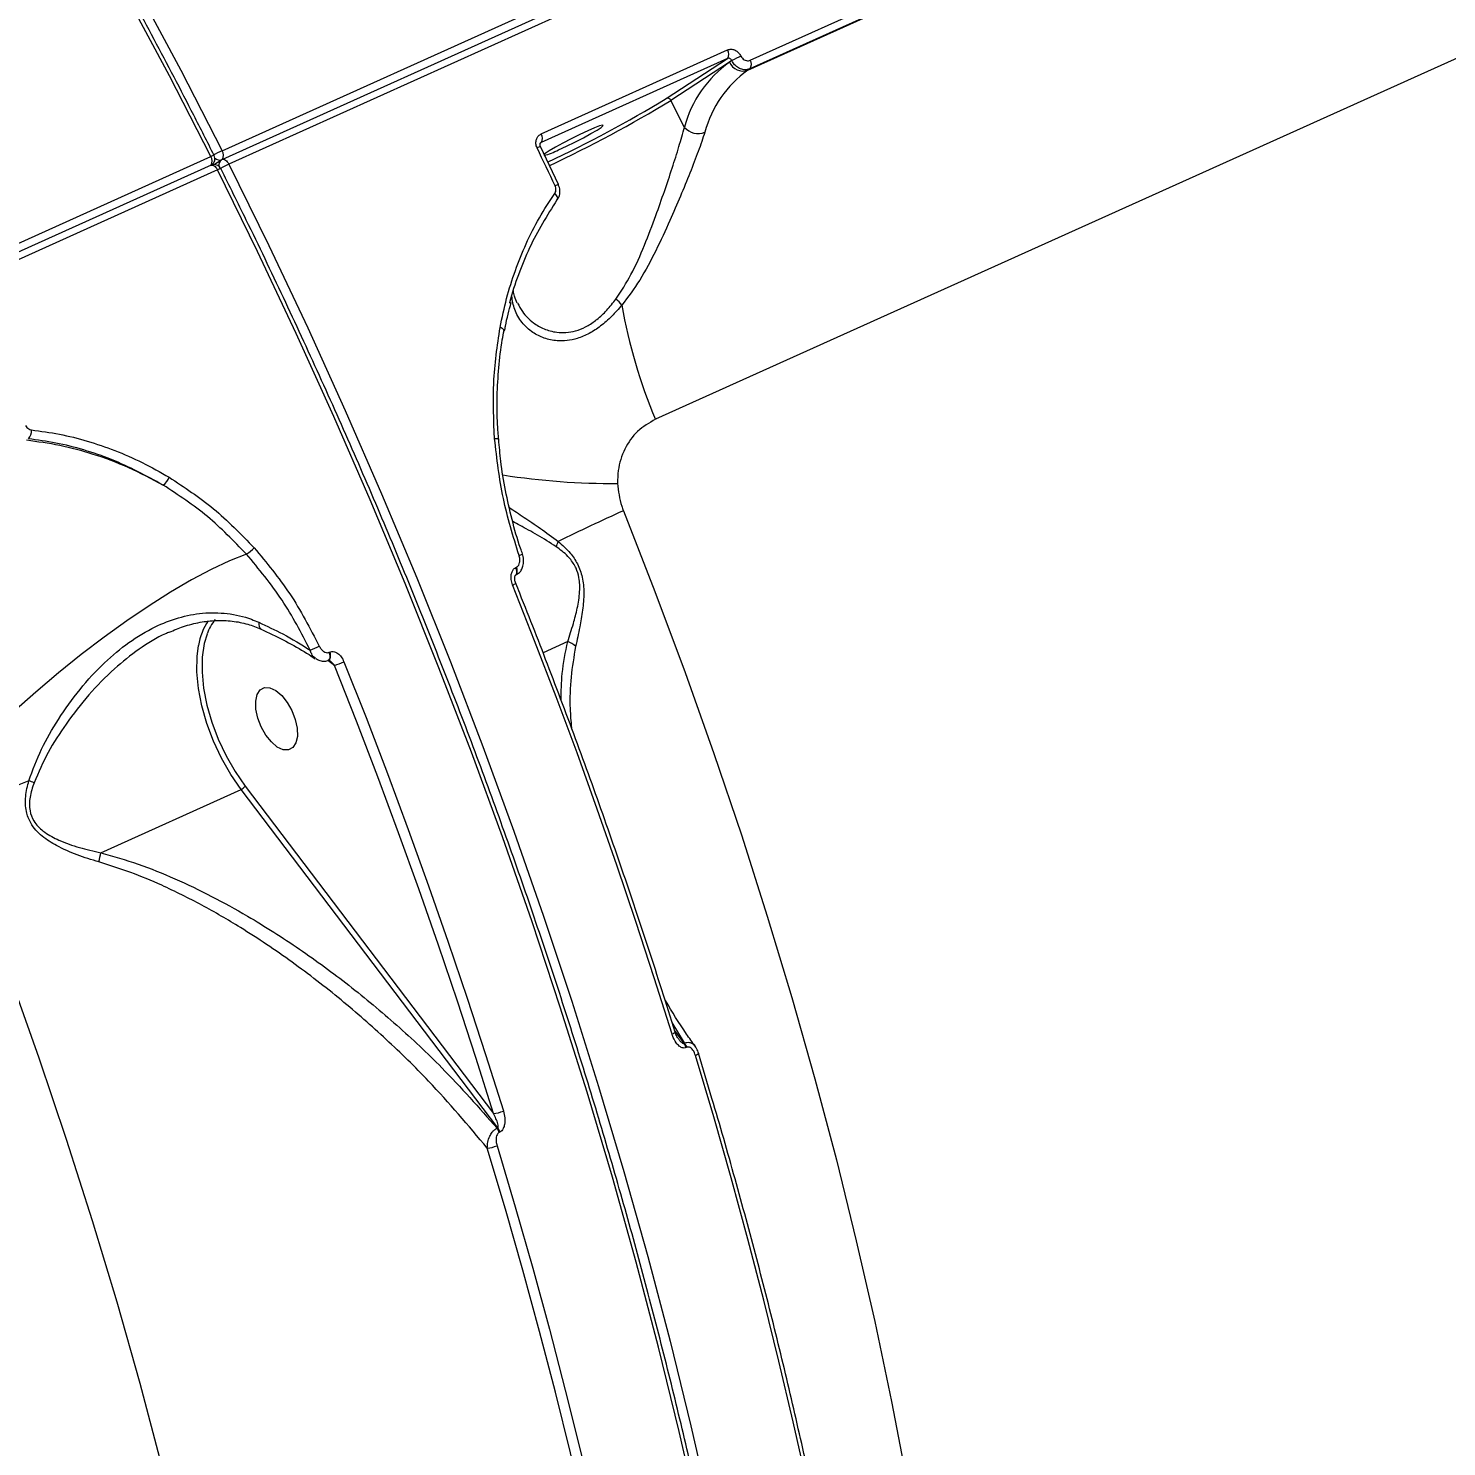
# Model space of a CAD drawing. Header units: millimetres. Extents: x -8422 to 28150, y -6982 to 5510.
# Drawn here: x 21524.1 to 21714.2, y 1219.5 to 1409.6 of the extents above; entities that cross this region are included whole.
import ezdxf

# ---------------------------------------------------------------- set-up
doc = ezdxf.new("R2010")
doc.units = ezdxf.units.MM
for name, color, linetype in [('DIKOM_ОБЪЕКТ', 7, 'Continuous'), ('DIKOM_РАЗМЕР_ЗОНА', 7, 'Continuous'), ('DIKOM_РАЗМЕР_ОБЪЕКТА', 7, 'Continuous')]:
    doc.layers.add(name, color=color, linetype=linetype)
doc.styles.add('style1', font='arial.ttf', dxfattribs={"width": 0.8})
doc.dimstyles.new('1-50', dxfattribs={"dimtxt": 300, "dimasz": 200, "dimexe": 100, "dimexo": 0, "dimgap": 100, "dimtad": 1, "dimdec": 0, "dimtxsty": 'style1', "dimcen": 0, "dimclrd": 7, "dimclre": 7, "dimadec": 1, "dimazin": 2, "dimtfac": 1, "dimtdec": 0, "dimtmove": 1, "dimatfit": 3, "dimfxl": 0, "dimlwd": 25, "dimlwe": 18, "dimarcsym": 0})

# ---------------------------------------------------------------- blocks, each defined once
blk = doc.blocks.new('*D15')
at = {"layer": 'Defpoints', "color": 0, "transparency": 16777216}
for p in [(19380.28, 3651.45), (27070.13, 3651.45), (15204.41, -3115.19)]:
    blk.add_point(p, dxfattribs=at)
at = {"layer": 'DIKOM_РАЗМЕР_ОБЪЕКТА', "color": 7, "lineweight": 18, "transparency": 16777216}
for p, q in [((19380.28, 3651.45), (27170.13, 3651.45)), ((15204.41, -3115.19), (27170.13, -3115.19))]:
    blk.add_line(p, q, dxfattribs=at)
at = {"layer": 'DIKOM_РАЗМЕР_ОБЪЕКТА', "color": 7, "lineweight": 25, "transparency": 16777216}
blk.add_line((27070.13, -2915.19), (27070.13, 3451.45), dxfattribs=at)
at = {"layer": 'DIKOM_РАЗМЕР_ОБЪЕКТА', "color": 7, "transparency": 16777216}
for points in [[(27036.8, 3451.45), (27103.47, 3451.45), (27070.13, 3651.45)], [(27036.8, -2915.19), (27103.47, -2915.19), (27070.13, -3115.19)]]:
    blk.add_solid(points, dxfattribs=at)
at = {"layer": 'DIKOM_РАЗМЕР_ОБЪЕКТА', "color": 0, "transparency": 16777216, "insert": (26816.96, -135.25), "char_height": 300, "attachment_point": 5, "rotation": 90, "style": 'style1'}
blk.add_mtext('6750', dxfattribs=at)
blk = doc.blocks.new('*D16')
at = {"layer": 'Defpoints', "color": 0, "transparency": 16777216}
for p in [(12490, 1387.95), (23986.61, 1004.03), (12490, -5796.5)]:
    blk.add_point(p, dxfattribs=at)
at = {"layer": 'DIKOM_РАЗМЕР_ОБЪЕКТА', "color": 7, "lineweight": 18, "transparency": 16777216}
for p, q in [((12490, 1387.95), (12490, -5896.5)), ((23986.61, 1004.03), (23986.61, -5896.5))]:
    blk.add_line(p, q, dxfattribs=at)
at = {"layer": 'DIKOM_РАЗМЕР_ОБЪЕКТА', "color": 7, "lineweight": 25, "transparency": 16777216}
blk.add_line((23786.61, -5796.5), (12690, -5796.5), dxfattribs=at)
at = {"layer": 'DIKOM_РАЗМЕР_ОБЪЕКТА', "color": 7, "transparency": 16777216}
for points in [[(12690, -5763.17), (12690, -5829.83), (12490, -5796.5)], [(23786.61, -5763.17), (23786.61, -5829.83), (23986.61, -5796.5)]]:
    blk.add_solid(points, dxfattribs=at)
at = {"layer": 'DIKOM_РАЗМЕР_ОБЪЕКТА', "color": 0, "transparency": 16777216, "insert": (18238.3, -5543.33), "char_height": 300, "attachment_point": 5, "style": 'style1'}
blk.add_mtext('11500', dxfattribs=at)
blk = doc.blocks.new('*D14')
at = {"layer": 'Defpoints', "color": 0, "transparency": 16777216}
for p in [(20684.73, 5148.63), (28049.7, 5148.63), (14575.76, -5055.5)]:
    blk.add_point(p, dxfattribs=at)
at = {"layer": 'DIKOM_РАЗМЕР_ЗОНА', "color": 7, "lineweight": 18, "transparency": 16777216}
for p, q in [((20684.73, 5148.63), (28149.7, 5148.63)), ((14575.76, -5055.5), (28149.7, -5055.5))]:
    blk.add_line(p, q, dxfattribs=at)
at = {"layer": 'DIKOM_РАЗМЕР_ЗОНА', "color": 7, "lineweight": 25, "transparency": 16777216}
blk.add_line((28049.7, -4855.5), (28049.7, 4948.63), dxfattribs=at)
at = {"layer": 'DIKOM_РАЗМЕР_ЗОНА', "color": 7, "transparency": 16777216}
for points in [[(28016.36, 4948.63), (28083.03, 4948.63), (28049.7, 5148.63)], [(28016.36, -4855.5), (28083.03, -4855.5), (28049.7, -5055.5)]]:
    blk.add_solid(points, dxfattribs=at)
at = {"layer": 'DIKOM_РАЗМЕР_ЗОНА', "color": 0, "transparency": 16777216, "insert": (27796.52, -63.59), "char_height": 300, "attachment_point": 5, "rotation": 90, "style": 'style1'}
blk.add_mtext('10200', dxfattribs=at)
blk = doc.blocks.new('*D13')
at = {"layer": 'Defpoints', "color": 0, "transparency": 16777216}
for p in [(10490, 1785.06), (25983.09, 460.53), (10490, -6882.5)]:
    blk.add_point(p, dxfattribs=at)
at = {"layer": 'DIKOM_РАЗМЕР_ЗОНА', "color": 7, "lineweight": 18, "transparency": 16777216}
for p, q in [((10490, 1785.06), (10490, -6982.5)), ((25983.09, 460.53), (25983.09, -6982.5))]:
    blk.add_line(p, q, dxfattribs=at)
at = {"layer": 'DIKOM_РАЗМЕР_ЗОНА', "color": 7, "lineweight": 25, "transparency": 16777216}
blk.add_line((25783.09, -6882.5), (10690, -6882.5), dxfattribs=at)
at = {"layer": 'DIKOM_РАЗМЕР_ЗОНА', "color": 7, "transparency": 16777216}
for points in [[(10690, -6849.17), (10690, -6915.83), (10490, -6882.5)], [(25783.09, -6849.17), (25783.09, -6915.83), (25983.09, -6882.5)]]:
    blk.add_solid(points, dxfattribs=at)
at = {"layer": 'DIKOM_РАЗМЕР_ЗОНА', "color": 0, "transparency": 16777216, "insert": (18236.55, -6629.33), "char_height": 300, "attachment_point": 5, "style": 'style1'}
blk.add_mtext('15500', dxfattribs=at)

msp = doc.modelspace()

# ---------------------------------------------------------------- linework, layer by layer
at = {"layer": 'DIKOM_ОБЪЕКТ', "color": 7, "linetype": 'Continuous', "lineweight": 15}
for p, q in [((21550.11, 1393.24), (21927.9, 1563.5)), ((21927.95, 1562.35), (21550.16, 1392.08)), ((21928.8, 1561.72), (21551.01, 1391.45)), ((21881.38, 1480.37), (21608.18, 1357.24)), ((21620.87, 1405.37), (21685.66, 1434.57)), ((21620.57, 1404.04), (21685.36, 1433.24)), ((21685.65, 1433.43), (21620.86, 1404.23)), ((21592.86, 1395.49), (21617.84, 1406.75)), ((21617.83, 1405.61), (21592.86, 1394.35)), ((21609.65, 1400.26), (21617.83, 1405.61)), ((21618.12, 1405.12), (21610.26, 1399.99)), ((21618.42, 1405.32), (21618.12, 1405.12)), ((21620.86, 1404.23), (21620.57, 1404.04)), ((21612.08, 1396.38), (21610.26, 1399.99)), ((21595.19, 1388.71), (21592.79, 1393.79)), ((21592.86, 1394.35), (21592.8, 1394.32)), ((21592.86, 1394.35), (21592.81, 1394.32)), ((21170.8, 1222.19), (21548.59, 1392.46)), ((21550.02, 1392), (21549.08, 1391.39)), ((21548.64, 1391.3), (21170.84, 1221.03)), ((21549.48, 1390.67), (21171.69, 1220.41)), ((21548.7, 1391.34), (21548.66, 1391.31)), ((21548.67, 1391.31), (21548.7, 1391.34)), ((21590.36, 1339.18), (21590.36, 1339.18)), ((21589.49, 1337.38), (21589.56, 1337.41)), ((21589.42, 1336.33), (21589.47, 1336.35)), ((21555.33, 1329.13), (21555.35, 1329.13)), ((21596.43, 1327.44), (21593.13, 1325.95)), ((21564.47, 1326.01), (21564.54, 1326.04)), ((21565.16, 1324.26), (21564.3, 1324.93)), ((21553.18, 1308.08), (21586.47, 1264.17)), ((21533.84, 1299.14), (21552.66, 1307.63)), ((21587.05, 1262.26), (21552.66, 1307.63)), ((21612.1, 1273.64), (21610.43, 1276.36)), ((21610.79, 1275.2), (21612.01, 1273.59)), ((21612.01, 1273.59), (21612.1, 1273.64)), ((21612.4, 1273.06), (21612.3, 1273.02)), ((21586.96, 1262.22), (21587.05, 1262.26)), ((21587.35, 1261.68), (21587.25, 1261.64))]:
    msp.add_line(p, q, dxfattribs=at)
at = {"layer": 'DIKOM_ОБЪЕКТ', "color": 7, "linetype": 'Continuous', "lineweight": 15, "flags": 128}
for points in [[(21538.88, 1414.74), (21544.57, 1404.05), (21550.11, 1393.24)], [(21548.59, 1392.46), (21543.04, 1403.27), (21537.35, 1413.97)], [(21595.2, 1393.35), (21596.27, 1393.85), (21597.41, 1394.41), (21598.53, 1394.99), (21599.54, 1395.54), (21600.36, 1396.02), (21600.92, 1396.38), (21601.17, 1396.61), (21601.1, 1396.67), (21600.71, 1396.57), (21600.04, 1396.31), (21599.13, 1395.92), (21598.06, 1395.42), (21596.91, 1394.86), (21595.79, 1394.28), (21594.78, 1393.73), (21593.96, 1393.25), (21593.4, 1392.89), (21593.2, 1392.72)], [(21594.74, 1388.52), (21594.45, 1389.16), (21594.15, 1389.8), (21593.85, 1390.43), (21593.55, 1391.07), (21593.24, 1391.7), (21592.94, 1392.34), (21592.64, 1392.98), (21592.34, 1393.61)], [(21550.16, 1392.08), (21550.22, 1392.1), (21550.32, 1392.1), (21550.44, 1392.07), (21550.56, 1392), (21550.69, 1391.9), (21550.8, 1391.77), (21550.91, 1391.62), (21551.01, 1391.45)], [(21548.64, 1391.3), (21548.69, 1391.32), (21548.8, 1391.32), (21548.92, 1391.29), (21549.04, 1391.22), (21549.16, 1391.12), (21549.28, 1390.99), (21549.39, 1390.84), (21549.48, 1390.67)], [(21613.97, 1210.25), (21611.39, 1221.54), (21608.61, 1232.88), (21605.62, 1244.24), (21602.42, 1255.64), (21599.03, 1267.04), (21595.44, 1278.45), (21591.66, 1289.86), (21587.69, 1301.25), (21583.53, 1312.61), (21579.18, 1323.94), (21574.66, 1335.23), (21569.96, 1346.46), (21565.09, 1357.63), (21560.05, 1368.73), (21554.85, 1379.75), (21549.48, 1390.67)], [(21551.01, 1391.45), (21556.37, 1380.52), (21561.58, 1369.51), (21566.62, 1358.41), (21571.49, 1347.24), (21576.19, 1336.01), (21580.71, 1324.72), (21585.06, 1313.39), (21589.22, 1302.03), (21593.19, 1290.64), (21596.98, 1279.23), (21600.57, 1267.82), (21603.96, 1256.42), (21607.16, 1245.02), (21610.15, 1233.66), (21612.94, 1222.32), (21615.52, 1211.03)], [(21595.06, 1386.71), (21595.09, 1386.79), (21595.1, 1386.89), (21595.07, 1387.01), (21595.02, 1387.13), (21594.94, 1387.26), (21594.83, 1387.39), (21594.7, 1387.52)], [(21594.99, 1386.65), (21595.06, 1386.71), (21595.06, 1386.71)], [(21587.88, 1369.16), (21587.88, 1369.16), (21587.88, 1369.22), (21587.84, 1369.29), (21587.76, 1369.36), (21587.66, 1369.43), (21587.53, 1369.49), (21587.37, 1369.55)], [(21587.16, 1354.53), (21587.15, 1354.56), (21587.11, 1354.58), (21587.03, 1354.61), (21586.93, 1354.62), (21586.8, 1354.63), (21586.64, 1354.64)], [(21603.9, 1344.97), (21608.13, 1334.15), (21612.18, 1323.3), (21616.04, 1312.42), (21619.72, 1301.53), (21623.19, 1290.62), (21626.48, 1279.72), (21629.56, 1268.82), (21632.44, 1257.95), (21635.11, 1247.12), (21637.58, 1236.32), (21639.83, 1225.58), (21641.88, 1214.9)], [(21553.36, 1339.18), (21551.09, 1338.27), (21548.63, 1337.1), (21545.99, 1335.7), (21543.21, 1334.08), (21540.32, 1332.25), (21537.34, 1330.23), (21534.3, 1328.04), (21531.24, 1325.7), (21528.17, 1323.24), (21525.14, 1320.68), (21522.17, 1318.04), (21519.29, 1315.35), (21516.54, 1312.65), (21513.93, 1309.94), (21511.49, 1307.27)], [(21589.39, 1336.32), (21589.43, 1336.34), (21589.53, 1336.45), (21589.6, 1336.63), (21589.61, 1336.85), (21589.57, 1337.11), (21589.49, 1337.38)], [(21589.47, 1336.35), (21589.5, 1336.37), (21589.61, 1336.49), (21589.67, 1336.66), (21589.68, 1336.89), (21589.64, 1337.14), (21589.56, 1337.41)], [(21610.42, 1274.8), (21608.04, 1282.35), (21605.57, 1289.9), (21603.02, 1297.45), (21600.39, 1304.99), (21597.68, 1312.52), (21594.88, 1320.04), (21592, 1327.54), (21589.05, 1335.03)], [(21555.03, 1330.03), (21555.03, 1329.73), (21555.08, 1329.47), (21555.17, 1329.28), (21555.29, 1329.15), (21555.33, 1329.13)], [(21548.09, 1328.46), (21547.72, 1327.18), (21547.45, 1325.36), (21547.42, 1323.35), (21547.63, 1321.19), (21548.07, 1318.94), (21548.73, 1316.64), (21549.59, 1314.35), (21550.64, 1312.13), (21551.84, 1310.02), (21553.18, 1308.08)], [(21552.66, 1307.63), (21551.28, 1309.62), (21550.03, 1311.8), (21548.95, 1314.09), (21548.06, 1316.45), (21547.38, 1318.82), (21546.93, 1321.14), (21546.72, 1323.37), (21546.75, 1325.45), (21546.94, 1326.93)], [(21564.37, 1324.95), (21564.41, 1324.97), (21564.51, 1325.09), (21564.58, 1325.26), (21564.59, 1325.49), (21564.55, 1325.74), (21564.47, 1326.01)], [(21564.45, 1324.99), (21564.48, 1325.01), (21564.59, 1325.12), (21564.65, 1325.3), (21564.66, 1325.52), (21564.62, 1325.78), (21564.54, 1326.04)], [(21586.47, 1264.17), (21584.1, 1271.71), (21581.64, 1279.24), (21579.1, 1286.77), (21576.47, 1294.3), (21573.76, 1301.81), (21570.97, 1309.31), (21568.11, 1316.79), (21565.16, 1324.26)], [(21566.44, 1324.75), (21569.4, 1317.26), (21572.27, 1309.76), (21575.07, 1302.24), (21577.78, 1294.71), (21580.41, 1287.17), (21582.96, 1279.63), (21585.43, 1272.07), (21587.81, 1264.52)], [(21556.71, 1313.99), (21555.97, 1314.91), (21555.35, 1316.01), (21554.89, 1317.2), (21554.64, 1318.39), (21554.61, 1319.46), (21554.81, 1320.35), (21555.22, 1320.97), (21555.8, 1321.28), (21556.52, 1321.26), (21557.31, 1320.89), (21558.1, 1320.22), (21558.84, 1319.29), (21559.47, 1318.19), (21559.92, 1317), (21560.18, 1315.82), (21560.2, 1314.74), (21560.01, 1313.85), (21559.6, 1313.23), (21559.01, 1312.92), (21558.3, 1312.95), (21557.51, 1313.31), (21556.71, 1313.99)], [(21560, 1082.36), (21559.93, 1092.04), (21559.64, 1101.87), (21559.12, 1111.84), (21558.39, 1121.94), (21557.43, 1132.16), (21556.26, 1142.49), (21554.86, 1152.92), (21553.25, 1163.45), (21551.42, 1174.06), (21549.38, 1184.74), (21547.12, 1195.48), (21544.66, 1206.27), (21541.99, 1217.11), (21539.11, 1227.98), (21536.03, 1238.87), (21532.75, 1249.78), (21529.27, 1260.68), (21525.6, 1271.58), (21521.74, 1282.46), (21517.69, 1293.31), (21513.46, 1304.13)], [(21610.82, 1275.1), (21610.82, 1275.09), (21610.81, 1275.05), (21610.76, 1274.99), (21610.68, 1274.93), (21610.56, 1274.87), (21610.42, 1274.8)], [(21613.97, 1272.26), (21613.97, 1272.24), (21613.95, 1272.19), (21613.9, 1272.14), (21613.81, 1272.08), (21613.7, 1272.02), (21613.57, 1271.95)], [(21630.18, 1206.65), (21628.47, 1214.74), (21626.66, 1222.86), (21624.75, 1231), (21622.72, 1239.16), (21620.59, 1247.34), (21618.35, 1255.54), (21616.01, 1263.74), (21613.57, 1271.95)], [(21602.23, 1194.38), (21600.53, 1202.45), (21598.73, 1210.55), (21596.81, 1218.68), (21594.79, 1226.82), (21592.67, 1234.98), (21590.44, 1243.16), (21588.1, 1251.34), (21585.66, 1259.53)], [(21586.96, 1259.87), (21589.4, 1251.66), (21591.74, 1243.46), (21593.98, 1235.26), (21596.11, 1227.08), (21598.13, 1218.92), (21600.05, 1210.78), (21601.86, 1202.66), (21603.56, 1194.57)]]:
    msp.add_lwpolyline(points, dxfattribs=at)
at = {"layer": 'DIKOM_ОБЪЕКТ', "color": 7, "linetype": 'Continuous', "lineweight": 15}
for centre, radius, start, end in [((21627.33, 1392.3), 15.79, 125.6812, 165.0011), ((21617.04, 1406.18), 0.982, 324.0909, 35.4798), ((21619.92, 1405.89), 1.96, 203.1694, 289.3681), ((21628.15, 1386.98), 20.76, 114.1318, 117.9216), ((21620.07, 1404.81), 0.978, 324.007, 35.3101), ((21629.34, 1391.83), 15.04, 125.6797, 165.0019), ((21525.54, 1538.01), 161.4, 294.9945, 301.4089), ((21521.9, 1545.09), 169.89, 295.0911, 301.341), ((21609.81, 1399.8), 0.491, 23.1604, 109.3768), ((21613.93, 1398.03), 2.48, 221.7248, 291.0842), ((21593.37, 1391.68), 2.19, 105.5048, 118.178), ((21592.06, 1394.92), 0.982, 324.0951, 35.4876), ((21549.2, 1391.46), 1.17, 97.5578, 121.5437), ((21547.76, 1391.86), 1.02, 326.4594, 36.1118), ((21548.15, 1392.17), 1, 303.117, 26.7137), ((21554.43, 1383.54), 10.62, 114.0061, 121.4257), ((21549.79, 1392.91), 0.914, 224.9872, 289.2136), ((21550.5, 1391.32), 0.838, 125.0126, 190.6449), ((21550.57, 1391.17), 1, 114.2607, 123.1384), ((21549.29, 1392.63), 1.02, 326.3077, 36.1446), ((21590.22, 1403.34), 11.16, 285.7951, 296.4779), ((21549.05, 1390.39), 1, 43.8807, 114.2607), ((21550.12, 1389.62), 1.23, 98.4665, 121.1866), ((21549.05, 1390.39), 1, 26.5717, 43.8807), ((21556.29, 1379.76), 12.82, 114.309, 119.809), ((21596.19, 1385.68), 3.19, 108.257, 116.9523), ((21599.03, 1368.74), 6.02, 39.21, 49.9737), ((21673.72, 1384.75), 71.08, 189.8844, 202.7731), ((21523.09, 1355.66), 1.47, 315.5299, 6.161), ((21540.9, 1350.25), 2.25, 305.6796, 339.6084), ((21602.5, 1444.33), 95.69, 261.1387, 270.3712), ((21706.66, 1115.58), 251.36, 114.1312, 116.3325), ((21592.4, 1341.57), 2.85, 330.4819, 345.5108), ((21551.72, 1342.29), 3.51, 297.9234, 319.694), ((21589.07, 1341.76), 2.89, 287.0072, 296.5633), ((21588.7, 1336.16), 1.18, 287.0356, 310.7837), ((21555.78, 1325.4), 8.97, 147.3243, 170.2072), ((21554.46, 1326.17), 6.77, 141.2751, 160.1817), ((21595.66, 1324.93), 2.62, 45.3353, 72.8131), ((21559.23, 1333.93), 8.09, 289.4004, 298.8506), ((21561.99, 1334.52), 10.74, 287.1801, 294.5116), ((21697.58, 894.54), 449.07, 112.7111, 114.2054), ((21519.01, 1293.46), 16.18, 68.6604, 71.2769), ((21552.19, 1308.68), 1.16, 293.7705, 328.6957), ((21522.56, 1300.84), 11.41, 345.1138, 351.4688), ((21610.51, 1272.47), 1.88, 16.9736, 36.7813), ((21610.6, 1272.51), 1.87, 16.9574, 36.7964), ((21586.19, 1268.01), 3.85, 274.1899, 294.832), ((21585.46, 1261.09), 1.87, 16.9583, 36.7742), ((21585.55, 1261.14), 1.87, 16.959, 36.7936), ((21585.35, 1263.38), 3.86, 274.6109, 294.5454)]:
    msp.add_arc(centre, radius, start, end, dxfattribs=at)
for points, knots in [([(21549.04, 1392.62), (21548.13, 1394.42), (21545.5, 1399.63), (21541.02, 1408.19), (21535.59, 1418.26), (21530.03, 1428.21), (21524.34, 1438.05), (21518.53, 1447.76), (21512.61, 1457.34), (21506.58, 1466.78), (21500.44, 1476.07), (21494.21, 1485.21), (21487.87, 1494.19), (21481.44, 1503.01), (21474.93, 1511.65), (21468.33, 1520.11), (21461.66, 1528.38), (21454.91, 1536.46), (21448.1, 1544.34), (21441.23, 1552.02), (21434.29, 1559.49), (21427.31, 1566.74), (21420.28, 1573.77), (21413.21, 1580.57), (21406.1, 1587.14), (21398.96, 1593.47), (21391.8, 1599.57), (21384.61, 1605.41), (21377.42, 1611.01), (21370.21, 1616.35), (21363, 1621.43), (21355.78, 1626.25), (21348.58, 1630.8), (21341.39, 1635.08), (21334.22, 1639.09), (21327.07, 1642.82), (21319.94, 1646.27), (21312.85, 1649.44), (21305.81, 1652.33), (21298.8, 1654.93), (21291.85, 1657.24), (21284.95, 1659.26), (21278.11, 1660.99), (21271.33, 1662.42), (21264.63, 1663.56), (21258, 1664.41), (21251.46, 1664.94), (21246.29, 1665.19), (21243.33, 1665.15), (21242.5, 1665.14)], [0, 0, 0, 0, 0.01146, 0.033232, 0.055005, 0.076778, 0.098551, 0.120324, 0.142097, 0.163871, 0.185645, 0.207419, 0.229194, 0.250968, 0.272744, 0.29452, 0.316296, 0.338072, 0.359849, 0.381627, 0.403405, 0.425184, 0.446964, 0.468744, 0.490524, 0.512305, 0.534087, 0.55587, 0.577653, 0.599437, 0.621221, 0.643005, 0.66479, 0.686576, 0.708361, 0.730146, 0.751931, 0.773716, 0.795499, 0.817281, 0.839061, 0.860839, 0.882615, 0.904387, 0.926155, 0.947918, 0.969677, 0.991429, 1, 1, 1, 1]), ([(21618.42, 1405.32), (21618.4, 1405.37), (21618.34, 1405.47), (21618.22, 1405.58), (21618.07, 1405.64), (21617.94, 1405.64), (21617.86, 1405.62), (21617.83, 1405.61)], [0, 0, 0, 0, 0.215425, 0.430602, 0.645393, 0.859652, 1, 1, 1, 1]), ([(21617.84, 1406.75), (21617.93, 1406.78), (21618.15, 1406.87), (21618.56, 1406.85), (21619, 1406.68), (21619.4, 1406.36), (21619.57, 1406.07), (21619.66, 1405.92)], [0, 0, 0, 0, 0.14061, 0.355086, 0.569866, 0.78489, 1, 1, 1, 1]), ([(21620.86, 1404.23), (21620.74, 1404.19), (21620.44, 1404.08), (21619.9, 1404.1), (21619.3, 1404.32), (21618.77, 1404.74), (21618.54, 1405.13), (21618.42, 1405.32)], [0, 0, 0, 0, 0.140717, 0.355438, 0.57029, 0.785153, 1, 1, 1, 1]), ([(21619.66, 1405.92), (21619.71, 1405.83), (21619.83, 1405.63), (21620.09, 1405.42), (21620.39, 1405.3), (21620.66, 1405.29), (21620.81, 1405.35), (21620.87, 1405.37)], [0, 0, 0, 0, 0.215144, 0.430161, 0.644998, 0.859483, 1, 1, 1, 1]), ([(21602.9, 1373.36), (21603.6, 1374.43), (21605.07, 1376.69), (21606.74, 1380.57), (21608.18, 1384.34), (21609.41, 1387.82), (21610.45, 1390.94), (21611.38, 1393.88), (21611.84, 1395.55), (21612.08, 1396.38)], [0, 0, 0, 0, 0.146372, 0.307579, 0.46901, 0.602098, 0.73511, 0.867643, 1, 1, 1, 1]), ([(21614.82, 1395.72), (21614.54, 1394.89), (21613.98, 1393.23), (21612.84, 1390.29), (21611.56, 1387.16), (21610.05, 1383.65), (21608.27, 1379.84), (21606.22, 1375.91), (21604.52, 1373.64), (21603.7, 1372.55)], [0, 0, 0, 0, 0.131659, 0.263489, 0.39514, 0.526876, 0.688298, 0.849536, 1, 1, 1, 1]), ([(21592.34, 1393.61), (21592.3, 1393.71), (21592.19, 1393.97), (21592.15, 1394.42), (21592.25, 1394.88), (21592.49, 1395.27), (21592.74, 1395.42), (21592.86, 1395.49)], [0, 0, 0, 0, 0.141865, 0.356737, 0.571342, 0.785732, 1, 1, 1, 1]), ([(21592.79, 1393.79), (21592.78, 1393.82), (21592.74, 1393.9), (21592.72, 1394.03), (21592.72, 1394.17), (21592.75, 1394.27), (21592.79, 1394.31), (21592.8, 1394.32), (21592.81, 1394.32)], [0, 0, 0, 0, 0.089166, 0.248367, 0.415778, 0.598883, 0.819982, 1, 1, 1, 1]), ([(21577.64, 918.11), (21578.14, 918.65), (21580.08, 920.73), (21583.29, 924.64), (21587.27, 929.81), (21591.07, 935.26), (21594.71, 940.96), (21598.17, 946.92), (21601.45, 953.11), (21604.56, 959.55), (21607.49, 966.22), (21610.23, 973.12), (21612.79, 980.25), (21615.17, 987.6), (21617.35, 995.16), (21619.35, 1002.93), (21621.15, 1010.9), (21622.76, 1019.06), (21624.18, 1027.42), (21625.41, 1035.96), (21626.43, 1044.68), (21627.26, 1053.57), (21627.9, 1062.62), (21628.33, 1071.83), (21628.57, 1081.19), (21628.61, 1090.69), (21628.45, 1100.33), (21628.1, 1110.1), (21627.55, 1119.99), (21626.8, 1129.99), (21625.85, 1140.1), (21624.71, 1150.31), (21623.37, 1160.61), (21621.84, 1170.99), (21620.12, 1181.45), (21618.21, 1191.98), (21616.1, 1202.57), (21613.81, 1213.21), (21611.33, 1223.89), (21608.67, 1234.61), (21605.82, 1245.36), (21602.8, 1256.12), (21599.6, 1266.9), (21596.22, 1277.69), (21592.66, 1288.46), (21588.94, 1299.23), (21585.05, 1309.98), (21580.99, 1320.69), (21576.77, 1331.37), (21572.4, 1342.01), (21567.87, 1352.59), (21563.18, 1363.12), (21558.35, 1373.57), (21553.93, 1382.81), (21551.08, 1388.54), (21549.94, 1390.84)], [0, 0, 0, 0, 0.006708, 0.025899, 0.045096, 0.064298, 0.083505, 0.102717, 0.121932, 0.141152, 0.160374, 0.179599, 0.198826, 0.218055, 0.237285, 0.256516, 0.275748, 0.29498, 0.314213, 0.333445, 0.352677, 0.371909, 0.391141, 0.410372, 0.429603, 0.448833, 0.468063, 0.487293, 0.506521, 0.52575, 0.544977, 0.564205, 0.583431, 0.602658, 0.621884, 0.641109, 0.660334, 0.679559, 0.698784, 0.718008, 0.737231, 0.756455, 0.775678, 0.794901, 0.814124, 0.833347, 0.85257, 0.871792, 0.891014, 0.910237, 0.929459, 0.948681, 0.967903, 0.987125, 1, 1, 1, 1]), ([(21594.7, 1387.52), (21594.75, 1387.61), (21594.84, 1387.78), (21594.87, 1388.11), (21594.81, 1388.36), (21594.76, 1388.49), (21594.74, 1388.52)], [0, 0, 0, 0, 0.305701, 0.611622, 0.918019, 1, 1, 1, 1]), ([(21595.04, 1386.72), (21595.1, 1386.8), (21595.29, 1387.04), (21595.41, 1387.6), (21595.4, 1388.22), (21595.23, 1388.56), (21595.16, 1388.69)], [0, 0, 0, 0, 0.133332, 0.456483, 0.794408, 1, 1, 1, 1]), ([(21587.37, 1369.55), (21587.64, 1370.85), (21588.19, 1373.46), (21589.37, 1377.2), (21590.83, 1380.82), (21592.58, 1384.29), (21593.99, 1386.44), (21594.7, 1387.52)], [0, 0, 0, 0, 0.197834, 0.395502, 0.593168, 0.796584, 1, 1, 1, 1]), ([(21594.99, 1386.65), (21593.68, 1384.56), (21591.7, 1381.41), (21589.81, 1376.64), (21588.95, 1374.15), (21588.65, 1372.84), (21588.65, 1372.83)], [0, 0, 0, 0, 0.491778, 0.745029, 0.998279, 1, 1, 1, 1]), ([(21587.98, 1369.13), (21588.02, 1369.33), (21588.23, 1370.62), (21588.57, 1371.85), (21588.85, 1372.88)], [0, 0, 0, 0, 0.161059, 1, 1, 1, 1]), ([(21603.7, 1372.55), (21603.25, 1372.04), (21602.34, 1371.01), (21600.87, 1369.71), (21599.31, 1368.69), (21597.31, 1367.86), (21595.21, 1367.65), (21593.24, 1368.07), (21591.61, 1368.89), (21590.24, 1370.18), (21589.26, 1371.82), (21589.03, 1373.13), (21588.93, 1373.73)], [0, 0, 0, 0, 0.073957, 0.149515, 0.223682, 0.300394, 0.434737, 0.533905, 0.635944, 0.761193, 0.890143, 1, 1, 1, 1]), ([(21589.67, 1372.83), (21589.53, 1373.12), (21589.28, 1373.61), (21589.2, 1374.22), (21589.16, 1374.48)], [0, 0, 0, 0, 0.589339, 1, 1, 1, 1]), ([(21589.71, 1372.83), (21589.91, 1372.43), (21590.42, 1371.41), (21591.65, 1370.24), (21593.23, 1369.31), (21595.1, 1368.78), (21597.06, 1368.87), (21598.84, 1369.58), (21599.79, 1370.19), (21600.74, 1370.94), (21601.7, 1371.84), (21602.5, 1372.85), (21602.9, 1373.36)], [0, 0, 0, 0, 0.09884, 0.254236, 0.372535, 0.493865, 0.650752, 0.730555, 0.813241, 0.825137, 0.911369, 1, 1, 1, 1]), ([(21586.64, 1354.64), (21586.52, 1357.15), (21586.27, 1362.22), (21587, 1367.09), (21587.37, 1369.55)], [0, 0, 0, 0, 0.494171, 1, 1, 1, 1]), ([(21587.19, 1354.54), (21587.13, 1355.2), (21586.96, 1357.14), (21586.95, 1360.35), (21587.16, 1364.16), (21587.5, 1367.1), (21587.83, 1368.73), (21587.91, 1369.15)], [0, 0, 0, 0, 0.131908, 0.390477, 0.650234, 0.911017, 1, 1, 1, 1]), ([(21523.75, 1356.43), (21523.81, 1356.34), (21523.92, 1356.14), (21524.18, 1355.93), (21524.4, 1355.84), (21524.53, 1355.82), (21524.56, 1355.82)], [0, 0, 0, 0, 0.30673, 0.613325, 0.919527, 1, 1, 1, 1]), ([(21524.56, 1355.82), (21525.81, 1355.65), (21528.31, 1355.31), (21532.05, 1354.37), (21535.76, 1353.1), (21539.44, 1351.5), (21541.82, 1350.14), (21543, 1349.47)], [0, 0, 0, 0, 0.197683, 0.395387, 0.59309, 0.796544, 1, 1, 1, 1]), ([(21608.18, 1357.24), (21607.35, 1356.76), (21605.7, 1355.8), (21603.99, 1353.35), (21603.16, 1350.85), (21603.13, 1349.23), (21603.12, 1348.65)], [0, 0, 0, 0, 0.28856, 0.571627, 0.847038, 1, 1, 1, 1]), ([(21523.9, 1354.47), (21525.38, 1354.27), (21528.36, 1353.87), (21532.93, 1352.62), (21537.6, 1350.89), (21540.67, 1349.25), (21542.21, 1348.42)], [0, 0, 0, 0, 0.237387, 0.477161, 0.737008, 1, 1, 1, 1]), ([(21542.21, 1348.42), (21539.93, 1349.66), (21536.47, 1351.54), (21531.58, 1353.18), (21527.86, 1354.13), (21525.37, 1354.46), (21524.14, 1354.63)], [0, 0, 0, 0, 0.395168, 0.598673, 0.802181, 1, 1, 1, 1]), ([(21589.91, 1339), (21589.13, 1341.54), (21587.55, 1346.67), (21586.95, 1351.96), (21586.64, 1354.64)], [0, 0, 0, 0, 0.493871, 1, 1, 1, 1]), ([(21590.39, 1339.19), (21590.29, 1339.44), (21589.74, 1340.95), (21588.95, 1343.8), (21588.06, 1347.7), (21587.46, 1351.29), (21587.27, 1353.57), (21587.19, 1354.54)], [0, 0, 0, 0, 0.050957, 0.305492, 0.559848, 0.813603, 1, 1, 1, 1]), ([(21553.36, 1339.18), (21551.67, 1340.93), (21548.25, 1344.46), (21544.24, 1347.09), (21542.21, 1348.42)], [0, 0, 0, 0, 0.494158, 1, 1, 1, 1]), ([(21543, 1349.47), (21545.03, 1348.14), (21549.13, 1345.45), (21552.63, 1341.84), (21554.4, 1340.01)], [0, 0, 0, 0, 0.494175, 1, 1, 1, 1]), ([(21603.12, 1348.65), (21603.23, 1347.61), (21603.36, 1346.47), (21603.78, 1345.28), (21603.86, 1345.08), (21603.9, 1344.97)], [0, 0, 0, 0, 0.821752, 0.907861, 1, 1, 1, 1]), ([(21588.62, 1345.42), (21589.25, 1344.99), (21590.5, 1344.15), (21592.75, 1342.66), (21594.36, 1341.46), (21595.17, 1340.85)], [0, 0, 0, 0, 0.338066, 0.666626, 1, 1, 1, 1]), ([(21594.89, 1340.16), (21594.04, 1340.7), (21592.36, 1341.77), (21590.38, 1342.82), (21589.39, 1343.35), (21589.06, 1343.52)], [0, 0, 0, 0, 0.40328, 0.807144, 1, 1, 1, 1]), ([(21595.17, 1340.85), (21595.71, 1340.38), (21596.66, 1339.55), (21597.81, 1337.89), (21598.48, 1336.01), (21598.65, 1333.85), (21598.45, 1331.62), (21598.04, 1329.2), (21597.69, 1327.65), (21597.5, 1326.8)], [0, 0, 0, 0, 0.149122, 0.259639, 0.371671, 0.498789, 0.650824, 0.806967, 1, 1, 1, 1]), ([(21561.92, 1326.3), (21560.73, 1328.59), (21558.33, 1333.23), (21555.03, 1337.18), (21553.36, 1339.18)], [0, 0, 0, 0, 0.493846, 1, 1, 1, 1]), ([(21554.4, 1340.01), (21556.06, 1338.02), (21559.43, 1333.98), (21561.89, 1329.24), (21563.13, 1326.84)], [0, 0, 0, 0, 0.493841, 1, 1, 1, 1]), ([(21589.46, 1336.37), (21589.6, 1336.44), (21589.9, 1336.59), (21590.23, 1337.01), (21590.47, 1337.58), (21590.55, 1338.28), (21590.48, 1338.83), (21590.37, 1339.13), (21590.35, 1339.18)], [0, 0, 0, 0, 0.140892, 0.313221, 0.49472, 0.707585, 0.955785, 1, 1, 1, 1]), ([(21589.56, 1337.41), (21589.61, 1337.43), (21589.73, 1337.5), (21589.89, 1337.71), (21590.01, 1338.06), (21590.04, 1338.51), (21589.95, 1338.84), (21589.91, 1339)], [0, 0, 0, 0, 0.101065, 0.261327, 0.460693, 0.726541, 1, 1, 1, 1]), ([(21596.43, 1327.44), (21596.69, 1328.24), (21597.15, 1329.67), (21597.75, 1331.89), (21598.08, 1333.95), (21598.05, 1335.82), (21597.69, 1337), (21597.2, 1337.98), (21596.34, 1339.1), (21595.42, 1339.77), (21594.89, 1340.16)], [0, 0, 0, 0, 0.201049, 0.358394, 0.514942, 0.6385, 0.721779, 0.744962, 0.851269, 1, 1, 1, 1]), ([(21589.05, 1335.03), (21588.97, 1335.27), (21588.82, 1335.73), (21588.83, 1336.39), (21588.99, 1336.89), (21589.21, 1337.22), (21589.4, 1337.33), (21589.49, 1337.38)], [0, 0, 0, 0, 0.279173, 0.529418, 0.721637, 0.879418, 1, 1, 1, 1]), ([(21589.48, 1335.26), (21589.46, 1335.3), (21589.38, 1335.48), (21589.33, 1335.77), (21589.34, 1336.07), (21589.38, 1336.24), (21589.41, 1336.32), (21589.43, 1336.35), (21589.43, 1336.34), (21589.43, 1336.34)], [0, 0, 0, 0, 0.090188, 0.445262, 0.667003, 0.792115, 0.886084, 0.972857, 1, 1, 1, 1]), ([(21610.82, 1275.1), (21610.23, 1276.99), (21608.52, 1282.48), (21605.55, 1291.55), (21601.87, 1302.32), (21598.01, 1313.07), (21594.06, 1323.61), (21591.18, 1331), (21589.65, 1334.81), (21589.47, 1335.26)], [0, 0, 0, 0, 0.093998, 0.272585, 0.451173, 0.62976, 0.808346, 0.977532, 1, 1, 1, 1]), ([(21524.21, 1308.79), (21524.73, 1310.22), (21525.78, 1313.08), (21528.19, 1317.16), (21530.99, 1321.1), (21534.18, 1324.57), (21537.57, 1327.4), (21540.91, 1329.42), (21544.24, 1330.72), (21547.5, 1331.37), (21550.8, 1331.31), (21553.33, 1330.74), (21554.7, 1330.17), (21555.03, 1330.03)], [0, 0, 0, 0, 0.10368, 0.207544, 0.320574, 0.433541, 0.533813, 0.634002, 0.718487, 0.802911, 0.887956, 0.972926, 1, 1, 1, 1]), ([(21543.06, 1328.71), (21543.67, 1328.97), (21545.02, 1329.55), (21547.13, 1330.07), (21549.32, 1330.32), (21551.46, 1330.23), (21553.48, 1329.86), (21554.75, 1329.35), (21555.34, 1329.11)], [0, 0, 0, 0, 0.153648, 0.335613, 0.5109, 0.681409, 0.849792, 1, 1, 1, 1]), ([(21555.03, 1330.03), (21556.12, 1329.52), (21558.57, 1328.38), (21560.72, 1327.04), (21561.92, 1326.3)], [0, 0, 0, 0, 0.445115, 1, 1, 1, 1]), ([(21555.31, 1329.1), (21555.57, 1328.99), (21556.86, 1328.42), (21559.05, 1327.31), (21561.21, 1326.08), (21562.33, 1325.32), (21562.6, 1325.13)], [0, 0, 0, 0, 0.095908, 0.484173, 0.872457, 1, 1, 1, 1]), ([(21543.06, 1328.7), (21542.89, 1328.63), (21541.46, 1328.09), (21538.94, 1326.46), (21535.48, 1323.74), (21532.18, 1320.35), (21529.25, 1316.55), (21526.68, 1312.64), (21525.49, 1309.9), (21524.9, 1308.53)], [0, 0, 0, 0, 0.021787, 0.175993, 0.330335, 0.505708, 0.681183, 0.840737, 1, 1, 1, 1]), ([(21595.55, 1319.57), (21595.57, 1320.78), (21595.61, 1323.46), (21596.14, 1326.03), (21596.43, 1327.44)], [0, 0, 0, 0, 0.45115, 1, 1, 1, 1]), ([(21562.64, 1325.2), (21562.59, 1325.23), (21562.37, 1325.35), (21562.11, 1325.74), (21561.98, 1326.12), (21561.92, 1326.3)], [0, 0, 0, 0, 0.152385, 0.616077, 1, 1, 1, 1]), ([(21562.68, 1325.18), (21562.81, 1325.09), (21563.11, 1324.88), (21563.68, 1324.8), (21564.14, 1324.82), (21564.33, 1324.95), (21564.37, 1324.97)], [0, 0, 0, 0, 0.263972, 0.61165, 0.939828, 1, 1, 1, 1]), ([(21563.13, 1326.84), (21563.22, 1326.7), (21563.38, 1326.41), (21563.71, 1326.11), (21564.03, 1325.97), (21564.28, 1325.94), (21564.42, 1325.99), (21564.47, 1326.01)], [0, 0, 0, 0, 0.273424, 0.539279, 0.73864, 0.898922, 1, 1, 1, 1]), ([(21564.54, 1326.04), (21564.63, 1326.07), (21564.83, 1326.14), (21565.21, 1326.09), (21565.66, 1325.86), (21566.12, 1325.41), (21566.33, 1324.98), (21566.44, 1324.75)], [0, 0, 0, 0, 0.120606, 0.278391, 0.470593, 0.720847, 1, 1, 1, 1]), ([(21597.5, 1326.8), (21597.26, 1325.43), (21596.78, 1322.71), (21596.67, 1319.04), (21596.86, 1316.75), (21596.93, 1315.9)], [0, 0, 0, 0, 0.385464, 0.771219, 1, 1, 1, 1]), ([(21564.41, 1324.97), (21564.41, 1324.97), (21564.43, 1324.96), (21564.49, 1324.93), (21564.55, 1324.89), (21564.57, 1324.87)], [0, 0, 0, 0, 0.227905, 0.701279, 1, 1, 1, 1]), ([(21565.16, 1324.26), (21565.06, 1324.39), (21564.88, 1324.61), (21564.66, 1324.8), (21564.56, 1324.87)], [0, 0, 0, 0, 0.585153, 1, 1, 1, 1]), ([(21533.58, 1297.9), (21532.61, 1298.2), (21530.67, 1298.8), (21528.11, 1299.91), (21525.94, 1301.27), (21524.48, 1302.84), (21523.75, 1304.76), (21523.7, 1306.74), (21524.03, 1308.09), (21524.21, 1308.79)], [0, 0, 0, 0, 0.18364, 0.369225, 0.509066, 0.652202, 0.750852, 0.870207, 1, 1, 1, 1]), ([(21524.9, 1308.53), (21524.69, 1307.89), (21524.29, 1306.68), (21524.24, 1304.87), (21524.85, 1303.23), (21525.71, 1302.36), (21526.85, 1301.51), (21528.45, 1300.67), (21530.96, 1299.79), (21532.88, 1299.36), (21533.84, 1299.14)], [0, 0, 0, 0, 0.129799, 0.245125, 0.338462, 0.455785, 0.477231, 0.617723, 0.808691, 1, 1, 1, 1]), ([(21533.84, 1299.14), (21535.52, 1298.66), (21538.89, 1297.69), (21543.85, 1295.67), (21548.73, 1293.33), (21554.35, 1290.23), (21560.53, 1286.29), (21567.22, 1281.38), (21573.58, 1276.06), (21580.34, 1269.73), (21584.55, 1264.95), (21586.96, 1262.22)], [0, 0, 0, 0, 0.079268, 0.158594, 0.240591, 0.322609, 0.447233, 0.571894, 0.699863, 0.827838, 1, 1, 1, 1]), ([(21585.66, 1259.53), (21583.11, 1262.57), (21578.86, 1267.61), (21572.16, 1274.15), (21566.06, 1279.5), (21559.55, 1284.54), (21553.28, 1288.75), (21547.42, 1292.17), (21542.49, 1294.61), (21537.87, 1296.56), (21535.01, 1297.46), (21533.58, 1297.9)], [0, 0, 0, 0, 0.186752, 0.30973, 0.432703, 0.558511, 0.684283, 0.77401, 0.864307, 0.931893, 1, 1, 1, 1]), ([(21613.5, 1273.21), (21613.12, 1273.75), (21611.71, 1275.75), (21610.36, 1277.87), (21609.47, 1279.46), (21609.43, 1279.53)], [0, 0, 0, 0, 0.261184, 0.964773, 1, 1, 1, 1]), ([(21612.3, 1273.02), (21612.22, 1272.99), (21612.04, 1272.93), (21611.71, 1273), (21611.33, 1273.23), (21610.85, 1273.76), (21610.57, 1274.34), (21610.43, 1274.75), (21610.42, 1274.8)], [0, 0, 0, 0, 0.093374, 0.208758, 0.372103, 0.579297, 0.95365, 1, 1, 1, 1]), ([(21611.25, 1274.24), (21611.21, 1274.29), (21611.06, 1274.48), (21610.92, 1274.78), (21610.85, 1275.04), (21610.83, 1275.1)], [0, 0, 0, 0, 0.206406, 0.810899, 1, 1, 1, 1]), ([(21611.25, 1274.23), (21611.34, 1274.11), (21611.49, 1273.91), (21611.72, 1273.7), (21611.88, 1273.6), (21611.96, 1273.58), (21611.99, 1273.59), (21612.01, 1273.59)], [0, 0, 0, 0, 0.421615, 0.732218, 0.898921, 0.950239, 1, 1, 1, 1]), ([(21612.1, 1273.64), (21612.2, 1273.67), (21612.42, 1273.74), (21612.79, 1273.74), (21613.15, 1273.59), (21613.42, 1273.41), (21613.49, 1273.23), (21613.5, 1273.22)], [0, 0, 0, 0, 0.178308, 0.390983, 0.662796, 0.961923, 1, 1, 1, 1]), ([(21613.57, 1271.95), (21613.47, 1272.21), (21613.32, 1272.59), (21613, 1272.94), (21612.77, 1273.08), (21612.56, 1273.11), (21612.45, 1273.08), (21612.4, 1273.06)], [0, 0, 0, 0, 0.429974, 0.625757, 0.788093, 0.905248, 1, 1, 1, 1]), ([(21613.96, 1272.25), (21613.93, 1272.36), (21613.83, 1272.7), (21613.64, 1273), (21613.5, 1273.21)], [0, 0, 0, 0, 0.30936, 1, 1, 1, 1]), ([(21630.56, 1207.02), (21630.18, 1208.88), (21629.06, 1214.28), (21627.07, 1223.26), (21624.53, 1233.95), (21621.8, 1244.68), (21618.89, 1255.44), (21616.26, 1264.63), (21614.57, 1270.24), (21613.97, 1272.26)], [0, 0, 0, 0, 0.086469, 0.250757, 0.415045, 0.579331, 0.743615, 0.907896, 1, 1, 1, 1]), ([(21587.81, 1264.52), (21587.88, 1264.21), (21588.03, 1263.62), (21588.01, 1262.79), (21587.84, 1262.21), (21587.62, 1261.86), (21587.44, 1261.74), (21587.35, 1261.68)], [0, 0, 0, 0, 0.304747, 0.587643, 0.766474, 0.882873, 1, 1, 1, 1]), ([(21587.05, 1262.26), (21587.07, 1262.27), (21587.09, 1262.28), (21587.12, 1262.35), (21587.14, 1262.51), (21587.01, 1263.16), (21586.71, 1263.72), (21586.47, 1264.17)], [0, 0, 0, 0, 0.023947, 0.053488, 0.107106, 0.279457, 1, 1, 1, 1]), ([(21585.66, 1259.53), (21585.67, 1259.8), (21585.67, 1260.34), (21585.93, 1261.1), (21586.27, 1261.65), (21586.61, 1262.01), (21586.84, 1262.15), (21586.96, 1262.22)], [0, 0, 0, 0, 0.270458, 0.533549, 0.718138, 0.855276, 1, 1, 1, 1]), ([(21587.25, 1261.64), (21587.19, 1261.6), (21587.07, 1261.53), (21586.93, 1261.3), (21586.83, 1260.94), (21586.82, 1260.43), (21586.91, 1260.06), (21586.96, 1259.87)], [0, 0, 0, 0, 0.120605, 0.240623, 0.416853, 0.694979, 1, 1, 1, 1])]:
    msp.add_open_spline(points, degree=3, knots=knots, dxfattribs=at)

# ---------------------------------------------------------------- dimensions: what is measured, and where the dimension line sits
at = {"layer": 'DIKOM_РАЗМЕР_ЗОНА'}
dim = msp.add_linear_dim(base=(28049.7, 5148.63), p1=(14575.76, -5055.5), p2=(20684.73, 5148.63), angle=270, text='10200', dimstyle='1-50', override={"dimscale": 1, "dimtix": 0, "dimtofl": 1, "dimtmove": 1, "dimatfit": 3}, dxfattribs=at)
dim.commit()
dim.dimension.update_dxf_attribs({"geometry": '*D14', "text_midpoint": (28049.7, -63.59), "dimtype": 160})
dim = msp.add_linear_dim(base=(10490, -6882.5), p1=(25983.09, 460.53), p2=(10490, 1785.06), angle=180, text='15500', dimstyle='1-50', dxfattribs=at)
dim.commit()
dim.dimension.update_dxf_attribs({"geometry": '*D13', "text_midpoint": (18236.55, -6882.5), "dimtype": 160})
at = {"layer": 'DIKOM_РАЗМЕР_ОБЪЕКТА'}
dim = msp.add_linear_dim(base=(27070.13, 3651.45), p1=(15204.41, -3115.19), p2=(19380.28, 3651.45), angle=270, text='6750', dimstyle='1-50', override={"dimscale": 1, "dimtix": 0, "dimtofl": 1, "dimtmove": 1, "dimatfit": 3}, dxfattribs=at)
dim.commit()
dim.dimension.update_dxf_attribs({"geometry": '*D15', "text_midpoint": (27070.13, -135.25), "dimtype": 160})
dim = msp.add_linear_dim(base=(12490, -5796.5), p1=(23986.61, 1004.03), p2=(12490, 1387.95), angle=180, text='11500', dimstyle='1-50', dxfattribs=at)
dim.commit()
dim.dimension.update_dxf_attribs({"geometry": '*D16', "text_midpoint": (18238.3, -5796.5), "dimtype": 160})

doc.saveas('drawing.dxf')
